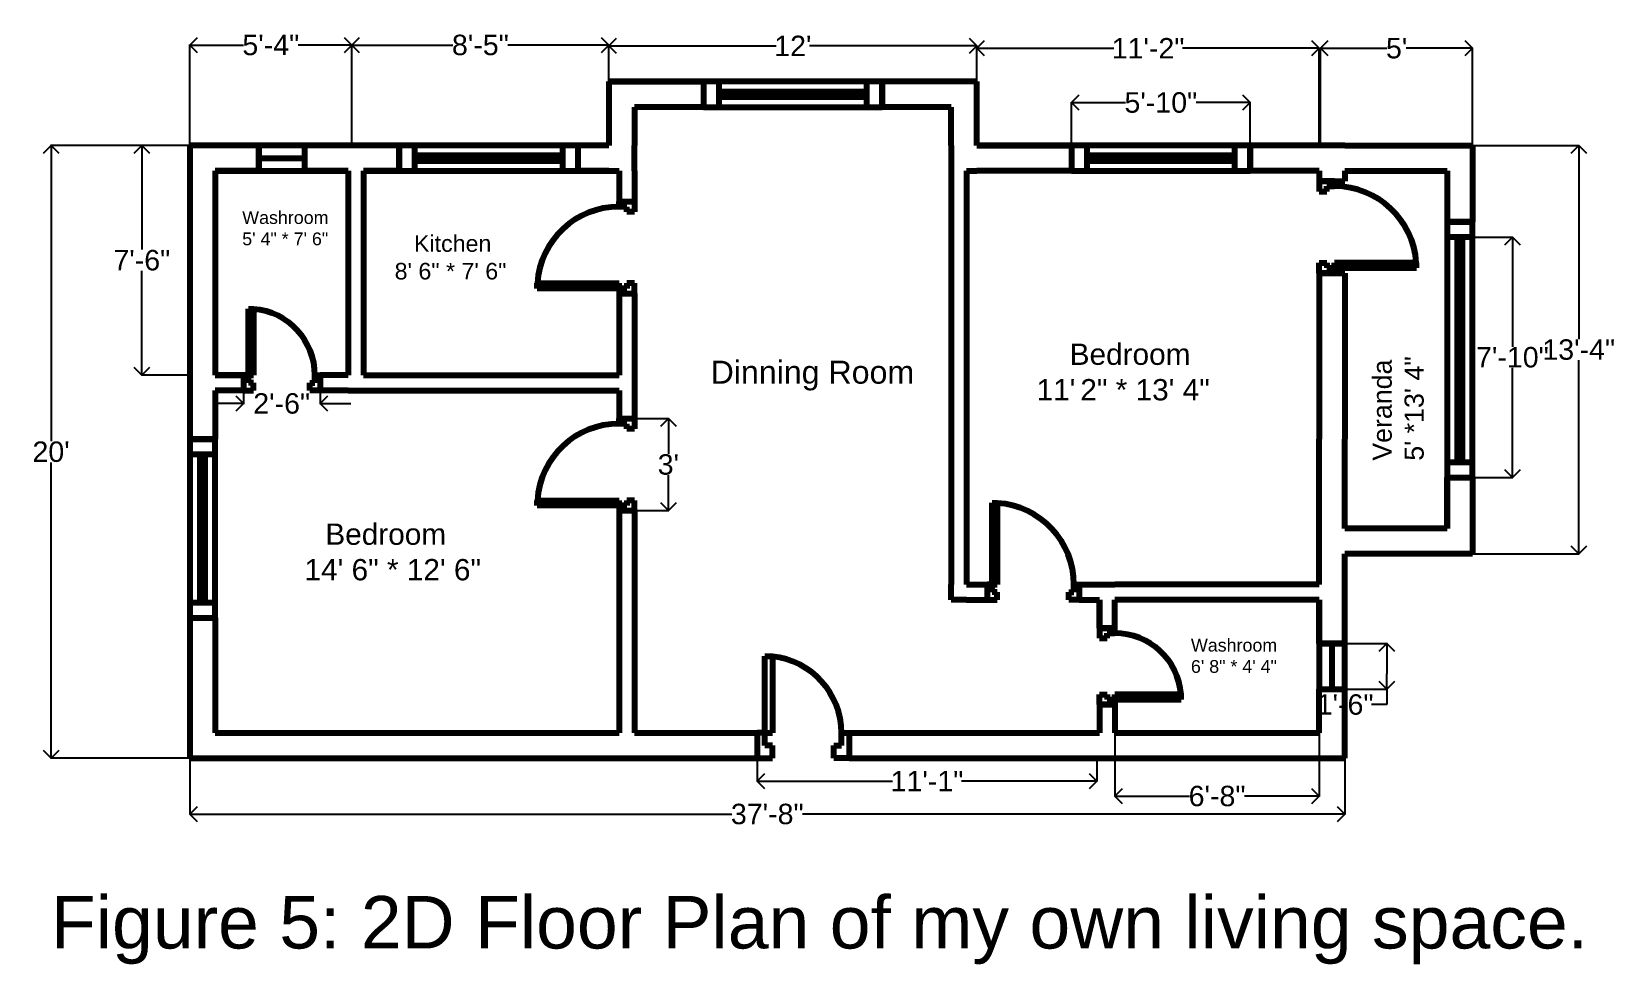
# Model space of a CAD drawing. Header units: inches. Extents: x 126 to 747, y 116 to 481.
import ezdxf

# ---------------------------------------------------------------- set-up
doc = ezdxf.new("R2010")
doc.units = ezdxf.units.IN
doc.header["$MEASUREMENT"] = 0
doc.layers.add('Door', color=80, linetype='Continuous')
doc.layers.add('window', color=30, linetype='Continuous')
doc.styles.get("Standard").update_dxf_attribs({"font": 'arial.ttf'})
doc.dimstyles.get("Standard").update_dxf_attribs({"dimtxt": 8, "dimasz": 6, "dimexe": 0.18, "dimexo": 0.0625, "dimgap": 0.09, "dimtad": 0, "dimtih": 1, "dimtoh": 1, "dimdec": 0, "dimzin": 0, "dimdsep": 46, "dimlunit": 3, "dimtxsty": 'Standard', "dimblk": 'OPEN90', "dimcen": 0.09, "dimadec": 0, "dimazin": 0, "dimtfac": 1, "dimtdec": 0, "dimtofl": 0, "dimtmove": 0, "dimatfit": 3, "dimfxl": 1, "dimtolj": 1, "dimtzin": 0, "dimarcsym": 0})

# ---------------------------------------------------------------- blocks, each defined once
blk = doc.blocks.new('_Open90')
at = {"color": 0, "linetype": 'ByBlock', "lineweight": -2}
for p, q in [((0, 0), (-1, 0)), ((-0.5, 0.5), (0, 0)), ((0, 0), (-0.5, -0.5))]:
    blk.add_line(p, q, dxfattribs=at)
blk = doc.blocks.new('*D2')
at = {"layer": 'Defpoints', "color": 0, "transparency": 16777216}
for p in [(251.65, 475.59), (188.15, 436.31), (251.65, 436.31)]:
    blk.add_point(p, dxfattribs=at)
at = {"layer": 'window', "color": 0, "lineweight": -2, "transparency": 16777216}
for p, q in [((188.15, 436.38), (188.15, 475.77)), ((194.15, 475.59), (209.18, 475.59)), ((245.65, 475.59), (230.62, 475.59)), ((251.65, 436.38), (251.65, 475.77))]:
    blk.add_line(p, q, dxfattribs=at)
at = {"layer": 'window', "color": 0, "lineweight": -2, "transparency": 16777216, "xscale": 6, "yscale": 6, "zscale": 6, "rotation": 180}
blk.add_blockref('_Open90', (188.15, 475.59), dxfattribs=at)
at = {"layer": 'window', "color": 0, "lineweight": -2, "transparency": 16777216, "xscale": 6, "yscale": 6, "zscale": 6}
blk.add_blockref('_Open90', (251.65, 475.59), dxfattribs=at)
at = {"layer": 'window', "color": 0, "transparency": 16777216, "insert": (219.9, 475.59), "char_height": 8, "attachment_point": 5}
blk.add_mtext('\\A1;5\'-4"', dxfattribs=at)
blk = doc.blocks.new('*D3')
at = {"layer": 'Defpoints', "color": 0, "transparency": 16777216}
for p in [(352.15, 475.59), (251.65, 436.31), (352.15, 436.31)]:
    blk.add_point(p, dxfattribs=at)
at = {"layer": 'window', "color": 0, "lineweight": -2, "transparency": 16777216}
for p, q in [((251.65, 436.38), (251.65, 475.77)), ((257.65, 475.59), (291.17, 475.59)), ((346.15, 475.59), (312.63, 475.59)), ((352.15, 436.38), (352.15, 475.77))]:
    blk.add_line(p, q, dxfattribs=at)
at = {"layer": 'window', "color": 0, "lineweight": -2, "transparency": 16777216, "xscale": 6, "yscale": 6, "zscale": 6, "rotation": 180}
blk.add_blockref('_Open90', (251.65, 475.59), dxfattribs=at)
at = {"layer": 'window', "color": 0, "lineweight": -2, "transparency": 16777216, "xscale": 6, "yscale": 6, "zscale": 6}
blk.add_blockref('_Open90', (352.15, 475.59), dxfattribs=at)
at = {"layer": 'window', "color": 0, "transparency": 16777216, "insert": (301.9, 475.59), "char_height": 8, "attachment_point": 5}
blk.add_mtext('\\A1;8\'-5"', dxfattribs=at)
blk = doc.blocks.new('*D4')
at = {"layer": 'Defpoints', "color": 0, "transparency": 16777216}
for p in [(496.15, 475.26), (352.15, 461.31), (496.15, 461.31)]:
    blk.add_point(p, dxfattribs=at)
at = {"layer": 'window', "color": 0, "lineweight": -2, "transparency": 16777216}
for p, q in [((352.15, 461.38), (352.15, 475.44)), ((358.15, 475.26), (417.65, 475.26)), ((490.15, 475.26), (430.65, 475.26)), ((496.15, 461.38), (496.15, 475.44))]:
    blk.add_line(p, q, dxfattribs=at)
at = {"layer": 'window', "color": 0, "lineweight": -2, "transparency": 16777216, "xscale": 6, "yscale": 6, "zscale": 6, "rotation": 180}
blk.add_blockref('_Open90', (352.15, 475.26), dxfattribs=at)
at = {"layer": 'window', "color": 0, "lineweight": -2, "transparency": 16777216, "xscale": 6, "yscale": 6, "zscale": 6}
blk.add_blockref('_Open90', (496.15, 475.26), dxfattribs=at)
at = {"layer": 'window', "color": 0, "transparency": 16777216, "insert": (424.15, 475.26), "char_height": 8, "attachment_point": 5}
blk.add_mtext("\\A1;12'", dxfattribs=at)
blk = doc.blocks.new('*D5')
at = {"layer": 'Defpoints', "color": 0, "transparency": 16777216}
for p in [(630.15, 474.34), (496.15, 436.31), (630.15, 436.31)]:
    blk.add_point(p, dxfattribs=at)
at = {"layer": 'window', "color": 0, "lineweight": -2, "transparency": 16777216}
for p, q in [((496.15, 436.38), (496.15, 474.52)), ((502.15, 474.34), (549.7, 474.34)), ((624.15, 474.34), (576.6, 474.34)), ((630.15, 436.38), (630.15, 474.52))]:
    blk.add_line(p, q, dxfattribs=at)
at = {"layer": 'window', "color": 0, "lineweight": -2, "transparency": 16777216, "xscale": 6, "yscale": 6, "zscale": 6, "rotation": 180}
blk.add_blockref('_Open90', (496.15, 474.34), dxfattribs=at)
at = {"layer": 'window', "color": 0, "lineweight": -2, "transparency": 16777216, "xscale": 6, "yscale": 6, "zscale": 6}
blk.add_blockref('_Open90', (630.15, 474.34), dxfattribs=at)
at = {"layer": 'window', "color": 0, "transparency": 16777216, "insert": (563.15, 474.34), "char_height": 8, "attachment_point": 5}
blk.add_mtext('\\A1;11\'-2"', dxfattribs=at)
blk = doc.blocks.new('*D6')
at = {"layer": 'Defpoints', "color": 0, "transparency": 16777216}
for p in [(690.15, 474.34), (630.65, 436.31), (690.15, 436.31)]:
    blk.add_point(p, dxfattribs=at)
at = {"layer": 'window', "color": 0, "lineweight": -2, "transparency": 16777216}
for p, q in [((630.65, 436.38), (630.65, 474.52)), ((636.65, 474.34), (656.63, 474.34)), ((684.15, 474.34), (664.17, 474.34)), ((690.15, 436.38), (690.15, 474.52))]:
    blk.add_line(p, q, dxfattribs=at)
at = {"layer": 'window', "color": 0, "lineweight": -2, "transparency": 16777216, "xscale": 6, "yscale": 6, "zscale": 6, "rotation": 180}
blk.add_blockref('_Open90', (630.65, 474.34), dxfattribs=at)
at = {"layer": 'window', "color": 0, "lineweight": -2, "transparency": 16777216, "xscale": 6, "yscale": 6, "zscale": 6}
blk.add_blockref('_Open90', (690.15, 474.34), dxfattribs=at)
at = {"layer": 'window', "color": 0, "transparency": 16777216, "insert": (660.4, 474.34), "char_height": 8, "attachment_point": 5}
blk.add_mtext("\\A1;5'", dxfattribs=at)
blk = doc.blocks.new('*D7')
at = {"layer": 'Defpoints', "color": 0, "transparency": 16777216}
for p in [(188.15, 436.31), (133.92, 196.31), (188.15, 196.31)]:
    blk.add_point(p, dxfattribs=at)
at = {"layer": 'window', "color": 0, "lineweight": -2, "transparency": 16777216}
for p, q in [((188.09, 436.31), (133.74, 436.31)), ((133.92, 430.31), (133.92, 320.49)), ((133.92, 202.31), (133.92, 312.14)), ((188.09, 196.31), (133.74, 196.31))]:
    blk.add_line(p, q, dxfattribs=at)
at = {"layer": 'window', "color": 0, "lineweight": -2, "transparency": 16777216, "xscale": 6, "yscale": 6, "zscale": 6}
for p, rotation in [((133.92, 436.31), 90), ((133.92, 196.31), 270)]:
    blk.add_blockref('_Open90', p, dxfattribs=dict(at, rotation=rotation))
at = {"layer": 'window', "color": 0, "transparency": 16777216, "insert": (133.92, 316.31), "char_height": 8, "attachment_point": 5}
blk.add_mtext("\\A1;20'", dxfattribs=at)
blk = doc.blocks.new('*D8')
at = {"layer": 'Defpoints', "color": 0, "transparency": 16777216}
for p in [(188.15, 196.31), (640.15, 196.31), (640.15, 174.44)]:
    blk.add_point(p, dxfattribs=at)
at = {"layer": 'window', "color": 0, "lineweight": -2, "transparency": 16777216}
for p, q in [((188.15, 196.25), (188.15, 174.26)), ((640.15, 196.25), (640.15, 174.26)), ((194.15, 174.44), (400.32, 174.44)), ((634.15, 174.44), (427.98, 174.44))]:
    blk.add_line(p, q, dxfattribs=at)
at = {"layer": 'window', "color": 0, "lineweight": -2, "transparency": 16777216, "xscale": 6, "yscale": 6, "zscale": 6, "rotation": 180}
blk.add_blockref('_Open90', (188.15, 174.44), dxfattribs=at)
at = {"layer": 'window', "color": 0, "lineweight": -2, "transparency": 16777216, "xscale": 6, "yscale": 6, "zscale": 6}
blk.add_blockref('_Open90', (640.15, 174.44), dxfattribs=at)
at = {"layer": 'window', "color": 0, "transparency": 16777216, "insert": (414.15, 174.44), "char_height": 8, "attachment_point": 5}
blk.add_mtext('\\A1;37\'-8"', dxfattribs=at)
blk = doc.blocks.new('*D9')
at = {"layer": 'Defpoints', "color": 0, "transparency": 16777216}
for p in [(690.15, 436.31), (690.15, 276.31), (731.66, 276.31)]:
    blk.add_point(p, dxfattribs=at)
at = {"layer": 'window', "color": 0, "lineweight": -2, "transparency": 16777216}
for p, q in [((690.21, 436.31), (731.84, 436.31)), ((731.66, 430.31), (731.66, 360.49)), ((731.66, 282.31), (731.66, 352.14)), ((690.21, 276.31), (731.84, 276.31))]:
    blk.add_line(p, q, dxfattribs=at)
at = {"layer": 'window', "color": 0, "lineweight": -2, "transparency": 16777216, "xscale": 6, "yscale": 6, "zscale": 6}
for p, rotation in [((731.66, 436.31), 90), ((731.66, 276.31), 270)]:
    blk.add_blockref('_Open90', p, dxfattribs=dict(at, rotation=rotation))
at = {"layer": 'window', "color": 0, "transparency": 16777216, "insert": (731.66, 356.31), "char_height": 8, "attachment_point": 5}
blk.add_mtext('\\A1;13\'-4"', dxfattribs=at)
blk = doc.blocks.new('*D10')
at = {"layer": 'Defpoints', "color": 0, "transparency": 16777216}
for p in [(603.15, 453.05), (533.15, 436.31), (603.15, 436.31)]:
    blk.add_point(p, dxfattribs=at)
at = {"layer": 'window', "color": 0, "lineweight": -2, "transparency": 16777216}
for p, q in [((533.15, 436.38), (533.15, 453.23)), ((539.15, 453.05), (554.32, 453.05)), ((597.15, 453.05), (581.98, 453.05)), ((603.15, 436.38), (603.15, 453.23))]:
    blk.add_line(p, q, dxfattribs=at)
at = {"layer": 'window', "color": 0, "lineweight": -2, "transparency": 16777216, "xscale": 6, "yscale": 6, "zscale": 6, "rotation": 180}
blk.add_blockref('_Open90', (533.15, 453.05), dxfattribs=at)
at = {"layer": 'window', "color": 0, "lineweight": -2, "transparency": 16777216, "xscale": 6, "yscale": 6, "zscale": 6}
blk.add_blockref('_Open90', (603.15, 453.05), dxfattribs=at)
at = {"layer": 'window', "color": 0, "transparency": 16777216, "insert": (568.15, 453.05), "char_height": 8, "attachment_point": 5}
blk.add_mtext('\\A1;5\'-10"', dxfattribs=at)
blk = doc.blocks.new('*D11')
at = {"layer": 'Defpoints', "color": 0, "transparency": 16777216}
for p in [(690.15, 400.31), (705.71, 400.31), (690.15, 306.31)]:
    blk.add_point(p, dxfattribs=at)
at = {"layer": 'window', "color": 0, "lineweight": -2, "transparency": 16777216}
for p, q in [((690.21, 400.31), (705.89, 400.31)), ((705.71, 394.31), (705.71, 357.49)), ((705.71, 312.31), (705.71, 349.14)), ((690.21, 306.31), (705.89, 306.31))]:
    blk.add_line(p, q, dxfattribs=at)
at = {"layer": 'window', "color": 0, "lineweight": -2, "transparency": 16777216, "xscale": 6, "yscale": 6, "zscale": 6}
for p, rotation in [((705.71, 400.31), 90), ((705.71, 306.31), 270)]:
    blk.add_blockref('_Open90', p, dxfattribs=dict(at, rotation=rotation))
at = {"layer": 'window', "color": 0, "transparency": 16777216, "insert": (705.71, 353.31), "char_height": 8, "attachment_point": 5}
blk.add_mtext('\\A1;7\'-10"', dxfattribs=at)
blk = doc.blocks.new('*D12')
at = {"layer": 'Defpoints', "color": 0, "transparency": 16777216}
for p in [(640.15, 241.31), (640.15, 223.31), (656.59, 223.31)]:
    blk.add_point(p, dxfattribs=at)
at = {"layer": 'window', "color": 0, "lineweight": -2, "transparency": 16777216}
for p, q in [((640.21, 241.31), (656.77, 241.31)), ((656.59, 235.31), (656.59, 229.31)), ((640.21, 223.31), (656.77, 223.31)), ((656.59, 217.31), (650.59, 217.31)), ((656.59, 223.31), (656.59, 217.31))]:
    blk.add_line(p, q, dxfattribs=at)
at = {"layer": 'window', "color": 0, "lineweight": -2, "transparency": 16777216, "xscale": 6, "yscale": 6, "zscale": 6}
for p, rotation in [((656.59, 241.31), 90), ((656.59, 223.31), 270)]:
    blk.add_blockref('_Open90', p, dxfattribs=dict(at, rotation=rotation))
at = {"layer": 'window', "color": 0, "transparency": 16777216, "insert": (640.25, 217.31), "char_height": 8, "attachment_point": 5}
blk.add_mtext('\\A1;1\'-6"', dxfattribs=at)
blk = doc.blocks.new('*D13')
at = {"layer": 'Defpoints', "color": 0, "transparency": 16777216}
for p in [(188.15, 436.31), (169.43, 346.31), (188.15, 346.31)]:
    blk.add_point(p, dxfattribs=at)
at = {"layer": 'window', "color": 0, "lineweight": -2, "transparency": 16777216}
for p, q in [((188.09, 436.31), (169.25, 436.31)), ((169.43, 430.31), (169.43, 395.49)), ((169.43, 352.31), (169.43, 387.14)), ((188.09, 346.31), (169.25, 346.31))]:
    blk.add_line(p, q, dxfattribs=at)
at = {"layer": 'window', "color": 0, "lineweight": -2, "transparency": 16777216, "xscale": 6, "yscale": 6, "zscale": 6}
for p, rotation in [((169.43, 436.31), 90), ((169.43, 346.31), 270)]:
    blk.add_blockref('_Open90', p, dxfattribs=dict(at, rotation=rotation))
at = {"layer": 'window', "color": 0, "transparency": 16777216, "insert": (169.43, 391.31), "char_height": 8, "attachment_point": 5}
blk.add_mtext('\\A1;7\'-6"', dxfattribs=at)
blk = doc.blocks.new('*D14')
at = {"layer": 'Defpoints', "color": 0, "transparency": 16777216}
for p in [(550.15, 206.31), (630.15, 206.31), (630.15, 181.48)]:
    blk.add_point(p, dxfattribs=at)
at = {"layer": 'window', "color": 0, "lineweight": -2, "transparency": 16777216}
for p, q in [((550.15, 206.25), (550.15, 181.3)), ((630.15, 206.25), (630.15, 181.3)), ((556.15, 181.48), (579.41, 181.48)), ((624.15, 181.48), (600.89, 181.48))]:
    blk.add_line(p, q, dxfattribs=at)
at = {"layer": 'window', "color": 0, "lineweight": -2, "transparency": 16777216, "xscale": 6, "yscale": 6, "zscale": 6, "rotation": 180}
blk.add_blockref('_Open90', (550.15, 181.48), dxfattribs=at)
at = {"layer": 'window', "color": 0, "lineweight": -2, "transparency": 16777216, "xscale": 6, "yscale": 6, "zscale": 6}
blk.add_blockref('_Open90', (630.15, 181.48), dxfattribs=at)
at = {"layer": 'window', "color": 0, "transparency": 16777216, "insert": (590.15, 181.48), "char_height": 8, "attachment_point": 5}
blk.add_mtext('\\A1;6\'-8"', dxfattribs=at)
blk = doc.blocks.new('*D15')
at = {"layer": 'Defpoints', "color": 0, "transparency": 16777216}
for p in [(209.15, 340.31), (239.15, 340.31), (239.15, 335.21)]:
    blk.add_point(p, dxfattribs=at)
at = {"layer": 'Door', "color": 0, "lineweight": -2, "transparency": 16777216}
for p, q in [((203.15, 335.21), (197.15, 335.21)), ((209.15, 340.25), (209.15, 335.03)), ((239.15, 340.25), (239.15, 335.03)), ((245.15, 335.21), (251.15, 335.21))]:
    blk.add_line(p, q, dxfattribs=at)
at = {"layer": 'Door', "color": 0, "lineweight": -2, "transparency": 16777216, "xscale": 6, "yscale": 6, "zscale": 6}
blk.add_blockref('_Open90', (209.15, 335.21), dxfattribs=at)
at = {"layer": 'Door', "color": 0, "lineweight": -2, "transparency": 16777216, "xscale": 6, "yscale": 6, "zscale": 6, "rotation": 180}
blk.add_blockref('_Open90', (239.15, 335.21), dxfattribs=at)
at = {"layer": 'Door', "color": 0, "transparency": 16777216, "insert": (224.15, 335.21), "char_height": 8, "attachment_point": 5}
blk.add_mtext('\\A1;2\'-6"', dxfattribs=at)
blk = doc.blocks.new('*D16')
at = {"layer": 'Defpoints', "color": 0, "transparency": 16777216}
for p in [(410.15, 196.31), (543.15, 196.31), (543.15, 187.36)]:
    blk.add_point(p, dxfattribs=at)
at = {"layer": 'Door', "color": 0, "lineweight": -2, "transparency": 16777216}
for p, q in [((410.15, 196.25), (410.15, 187.18)), ((543.15, 196.25), (543.15, 187.18)), ((416.15, 187.36), (463.2, 187.36)), ((537.15, 187.36), (490.1, 187.36))]:
    blk.add_line(p, q, dxfattribs=at)
at = {"layer": 'Door', "color": 0, "lineweight": -2, "transparency": 16777216, "xscale": 6, "yscale": 6, "zscale": 6, "rotation": 180}
blk.add_blockref('_Open90', (410.15, 187.36), dxfattribs=at)
at = {"layer": 'Door', "color": 0, "lineweight": -2, "transparency": 16777216, "xscale": 6, "yscale": 6, "zscale": 6}
blk.add_blockref('_Open90', (543.15, 187.36), dxfattribs=at)
at = {"layer": 'Door', "color": 0, "transparency": 16777216, "insert": (476.65, 187.36), "char_height": 8, "attachment_point": 5}
blk.add_mtext('\\A1;11\'-1"', dxfattribs=at)
blk = doc.blocks.new('*D17')
at = {"layer": 'Defpoints', "color": 0, "transparency": 16777216}
for p in [(362.15, 329.31), (375.45, 329.31), (362.15, 293.31)]:
    blk.add_point(p, dxfattribs=at)
at = {"layer": 'Door', "color": 0, "lineweight": -2, "transparency": 16777216}
for p, q in [((362.21, 329.31), (375.63, 329.31)), ((375.45, 323.31), (375.45, 315.49)), ((375.45, 299.31), (375.45, 307.14)), ((362.21, 293.31), (375.63, 293.31))]:
    blk.add_line(p, q, dxfattribs=at)
at = {"layer": 'Door', "color": 0, "lineweight": -2, "transparency": 16777216, "xscale": 6, "yscale": 6, "zscale": 6}
for p, rotation in [((375.45, 329.31), 90), ((375.45, 293.31), 270)]:
    blk.add_blockref('_Open90', p, dxfattribs=dict(at, rotation=rotation))
at = {"layer": 'Door', "color": 0, "transparency": 16777216, "insert": (375.45, 311.31), "char_height": 8, "attachment_point": 5}
blk.add_mtext("\\A1;3'", dxfattribs=at)

msp = doc.modelspace()

# ---------------------------------------------------------------- linework, layer by layer
at = {"lineweight": 80}
for p, q in [((352.15, 461.31), (352.15, 436.31)), ((352.15, 461.31), (389.15, 461.31)), ((389.15, 461.31), (352.15, 461.31)), ((389.15, 461.31), (389.15, 451.31)), ((496.15, 461.31), (459.15, 461.31)), ((459.15, 461.31), (459.15, 451.31)), ((496.15, 436.31), (496.15, 461.31)), ((362.15, 451.31), (362.15, 436.31)), ((389.15, 451.31), (362.15, 451.31)), ((486.15, 451.31), (459.15, 451.31)), ((486.15, 436.31), (486.15, 451.31)), ((188.15, 436.31), (188.15, 321.31)), ((188.15, 436.31), (188.15, 321.31)), ((215.15, 436.31), (188.15, 436.31)), ((215.15, 426.31), (215.15, 436.31)), ((270.15, 436.31), (233.15, 436.31)), ((233.15, 426.31), (233.15, 436.31)), ((270.15, 426.31), (270.15, 436.31)), ((352.15, 436.31), (340.15, 436.31)), ((340.15, 426.31), (340.15, 436.31)), ((362.15, 426.31), (362.15, 436.31)), ((486.15, 436.31), (486.15, 426.31)), ((496.15, 436.31), (533.15, 436.31)), ((533.15, 436.31), (496.15, 436.31)), ((533.15, 436.31), (533.15, 426.31)), ((640.15, 436.31), (603.15, 436.31)), ((603.15, 436.31), (603.15, 426.31)), ((640.15, 436.31), (690.15, 436.31)), ((690.15, 436.31), (690.15, 406.31)), ((198.15, 426.31), (198.15, 346.31)), ((198.15, 426.31), (215.15, 426.31)), ((198.15, 426.31), (215.15, 426.31)), ((198.15, 426.31), (215.15, 426.31)), ((215.15, 426.31), (198.15, 426.31)), ((250.15, 426.31), (233.15, 426.31)), ((233.15, 426.31), (250.15, 426.31)), ((233.15, 426.31), (250.15, 426.31)), ((250.15, 426.31), (250.15, 346.31)), ((256.15, 426.31), (256.15, 346.31)), ((256.15, 426.31), (270.15, 426.31)), ((270.15, 426.31), (256.15, 426.31)), ((352.15, 426.31), (340.15, 426.31)), ((340.15, 426.31), (356.15, 426.31)), ((352.15, 426.31), (356.15, 426.31)), ((356.15, 426.31), (356.15, 414.31)), ((356.15, 426.31), (356.15, 414.31)), ((362.15, 426.31), (362.15, 414.31)), ((486.15, 426.31), (486.15, 264.31)), ((492.15, 426.31), (496.15, 426.31)), ((492.15, 426.31), (492.15, 264.31)), ((533.15, 426.31), (496.15, 426.31)), ((630.15, 426.31), (603.15, 426.31)), ((630.15, 426.31), (630.15, 422.31)), ((630.15, 426.31), (630.15, 422.31)), ((630.15, 422.31), (640.15, 422.31)), ((640.15, 426.31), (640.15, 422.31)), ((640.15, 426.31), (680.15, 426.31)), ((680.15, 426.31), (680.15, 406.31)), ((356.15, 414.31), (362.15, 414.31)), ((680.15, 406.31), (690.15, 406.31)), ((630.15, 386.31), (630.15, 321.31)), ((630.15, 386.31), (640.15, 386.31)), ((640.15, 386.31), (640.15, 321.31)), ((356.15, 378.31), (356.15, 346.31)), ((356.15, 378.31), (362.15, 378.31)), ((362.15, 378.31), (362.15, 329.31)), ((209.15, 346.31), (198.15, 346.31)), ((198.15, 346.31), (209.15, 346.31)), ((209.15, 346.31), (209.15, 340.31)), ((250.15, 346.31), (239.15, 346.31)), ((250.15, 346.31), (239.15, 346.31)), ((239.15, 346.31), (239.15, 340.31)), ((256.15, 346.31), (356.15, 346.31)), ((198.15, 340.31), (198.15, 321.31)), ((209.15, 340.31), (198.15, 340.31)), ((250.15, 340.31), (239.15, 340.31)), ((250.15, 340.31), (256.15, 340.31)), ((256.15, 340.31), (356.15, 340.31)), ((356.15, 340.31), (356.15, 329.31)), ((356.15, 340.31), (356.15, 329.31)), ((356.15, 329.31), (362.15, 329.31)), ((188.15, 321.31), (198.15, 321.31)), ((630.15, 264.31), (630.15, 321.31)), ((640.15, 286.31), (640.15, 321.31)), ((680.15, 286.31), (680.15, 306.31)), ((680.15, 306.31), (690.15, 306.31)), ((680.15, 306.31), (680.15, 286.31)), ((690.15, 306.31), (690.15, 276.31)), ((356.15, 293.31), (356.15, 206.31)), ((356.15, 293.31), (362.15, 293.31)), ((362.15, 293.31), (362.15, 206.31)), ((680.15, 286.31), (640.15, 286.31)), ((640.15, 241.31), (640.15, 276.31)), ((690.15, 276.31), (640.15, 276.31)), ((486.15, 258.31), (486.15, 264.31)), ((492.15, 264.31), (500.15, 264.31)), ((492.15, 264.31), (500.15, 264.31)), ((500.15, 264.31), (500.15, 258.31)), ((536.15, 264.31), (544.15, 264.31)), ((536.15, 264.31), (536.15, 258.31)), ((544.15, 264.31), (550.15, 264.31)), ((630.15, 264.31), (550.15, 264.31)), ((492.15, 258.31), (486.15, 258.31)), ((492.15, 258.31), (500.15, 258.31)), ((536.15, 258.31), (544.15, 258.31)), ((544.15, 247.31), (544.15, 258.31)), ((544.15, 258.31), (544.15, 247.31)), ((630.15, 258.31), (550.15, 258.31)), ((550.15, 247.31), (550.15, 258.31)), ((630.15, 258.31), (630.15, 241.31)), ((630.15, 241.31), (630.15, 258.31)), ((188.15, 251.31), (198.15, 251.31)), ((188.15, 251.31), (188.15, 196.31)), ((198.15, 251.31), (198.15, 206.31)), ((544.15, 247.31), (550.15, 247.31)), ((630.15, 241.31), (640.15, 241.31)), ((544.15, 217.31), (544.15, 206.31)), ((544.15, 217.31), (550.15, 217.31)), ((550.15, 217.31), (550.15, 206.31)), ((630.15, 206.31), (630.15, 223.31)), ((630.15, 223.31), (640.15, 223.31)), ((640.15, 196.31), (640.15, 223.31)), ((198.15, 206.31), (356.15, 206.31)), ((362.15, 206.31), (410.15, 206.31)), ((362.15, 206.31), (410.15, 206.31)), ((410.15, 206.31), (410.15, 196.31)), ((446.15, 206.31), (544.15, 206.31)), ((446.15, 206.31), (446.15, 196.31)), ((550.15, 206.31), (630.15, 206.31)), ((188.15, 196.31), (410.15, 196.31)), ((446.15, 196.31), (640.15, 196.31))]:
    msp.add_line(p, q, dxfattribs=at)
at = {"layer": 'Door', "lineweight": 80}
for p, q in [((636.15, 422.31), (630.15, 422.31)), ((630.15, 422.31), (630.15, 418.31)), ((636.15, 420.31), (636.15, 422.31)), ((630.15, 418.31), (633.15, 418.31)), ((633.15, 418.31), (633.15, 420.31)), ((633.15, 420.31), (636.15, 420.31)), ((356.15, 414.31), (362.15, 414.31)), ((356.15, 412.31), (356.15, 414.31)), ((359.15, 412.31), (356.15, 412.31)), ((359.15, 410.31), (359.15, 412.31)), ((362.15, 410.31), (359.15, 410.31)), ((362.15, 414.31), (362.15, 410.31)), ((630.15, 386.31), (630.15, 390.31)), ((630.15, 390.31), (633.15, 390.31)), ((636.15, 386.31), (630.15, 386.31)), ((633.15, 390.31), (633.15, 388.31)), ((633.15, 388.31), (636.15, 388.31)), ((636.15, 388.31), (636.15, 390.31)), ((668.15, 390.31), (636.15, 390.31)), ((636.15, 388.31), (636.15, 386.31)), ((636.15, 388.31), (668.15, 388.31)), ((668.15, 388.31), (668.15, 390.31)), ((324.15, 380.31), (324.15, 382.31)), ((324.15, 382.31), (356.15, 382.31)), ((356.15, 380.31), (324.15, 380.31)), ((356.15, 380.31), (356.15, 382.31)), ((359.15, 380.31), (356.15, 380.31)), ((356.15, 380.31), (356.15, 378.31)), ((362.15, 382.31), (359.15, 382.31)), ((359.15, 382.31), (359.15, 380.31)), ((362.15, 378.31), (362.15, 382.31)), ((211.15, 346.31), (211.15, 372.31)), ((211.15, 372.31), (213.15, 372.31)), ((213.15, 372.31), (213.15, 346.31)), ((356.15, 378.31), (362.15, 378.31)), ((209.15, 346.31), (209.15, 340.31)), ((211.15, 346.31), (209.15, 346.31)), ((211.15, 343.31), (211.15, 346.31)), ((211.15, 346.31), (213.15, 346.31)), ((213.15, 343.31), (211.15, 343.31)), ((213.15, 340.31), (213.15, 343.31)), ((235.15, 340.31), (235.15, 343.31)), ((235.15, 343.31), (237.15, 343.31)), ((237.15, 343.31), (237.15, 346.31)), ((237.15, 346.31), (239.15, 346.31)), ((239.15, 346.31), (239.15, 340.31)), ((209.15, 340.31), (213.15, 340.31)), ((239.15, 340.31), (235.15, 340.31)), ((356.15, 329.31), (362.15, 329.31)), ((356.15, 327.31), (356.15, 329.31)), ((362.15, 329.31), (362.15, 325.31)), ((359.15, 327.31), (356.15, 327.31)), ((359.15, 325.31), (359.15, 327.31)), ((362.15, 325.31), (359.15, 325.31)), ((324.15, 295.31), (324.15, 297.31)), ((324.15, 297.31), (356.15, 297.31)), ((356.15, 295.31), (324.15, 295.31)), ((356.15, 295.31), (356.15, 297.31)), ((359.15, 295.31), (356.15, 295.31)), ((356.15, 295.31), (356.15, 293.31)), ((356.15, 293.31), (362.15, 293.31)), ((362.15, 297.31), (359.15, 297.31)), ((359.15, 297.31), (359.15, 295.31)), ((362.15, 293.31), (362.15, 297.31)), ((502.15, 264.31), (502.15, 296.31)), ((502.15, 296.31), (504.15, 296.31)), ((504.15, 296.31), (504.15, 264.31)), ((500.15, 264.31), (500.15, 258.31)), ((502.15, 264.31), (500.15, 264.31)), ((502.15, 261.31), (502.15, 264.31)), ((502.15, 264.31), (504.15, 264.31)), ((504.15, 261.31), (502.15, 261.31)), ((504.15, 258.31), (504.15, 261.31)), ((532.15, 258.31), (532.15, 261.31)), ((532.15, 261.31), (534.15, 261.31)), ((534.15, 261.31), (534.15, 264.31)), ((534.15, 264.31), (536.15, 264.31)), ((536.15, 264.31), (536.15, 258.31)), ((500.15, 258.31), (504.15, 258.31)), ((536.15, 258.31), (532.15, 258.31)), ((550.15, 247.31), (544.15, 247.31)), ((544.15, 247.31), (544.15, 243.31)), ((544.15, 243.31), (547.15, 243.31)), ((547.15, 243.31), (547.15, 245.31)), ((547.15, 245.31), (550.15, 245.31)), ((550.15, 245.31), (550.15, 247.31)), ((413.15, 206.31), (413.15, 236.31)), ((413.15, 236.31), (416.15, 236.31)), ((416.15, 236.31), (416.15, 206.31)), ((544.15, 217.31), (544.15, 221.31)), ((544.15, 221.31), (547.15, 221.31)), ((550.15, 217.31), (544.15, 217.31)), ((547.15, 221.31), (547.15, 219.31)), ((547.15, 219.31), (550.15, 219.31)), ((550.15, 219.31), (550.15, 221.31)), ((576.15, 221.31), (550.15, 221.31)), ((550.15, 219.31), (550.15, 217.31)), ((550.15, 219.31), (576.15, 219.31)), ((576.15, 219.31), (576.15, 221.31)), ((410.15, 206.31), (410.15, 196.31)), ((413.15, 206.31), (410.15, 206.31)), ((413.15, 201.31), (413.15, 206.31)), ((413.15, 206.31), (416.15, 206.31)), ((443.15, 201.31), (443.15, 206.31)), ((443.15, 206.31), (446.15, 206.31)), ((446.15, 206.31), (446.15, 196.31)), ((416.15, 201.31), (413.15, 201.31)), ((416.15, 196.31), (416.15, 201.31)), ((440.15, 196.31), (440.15, 201.31)), ((440.15, 201.31), (443.15, 201.31)), ((410.15, 196.31), (416.15, 196.31)), ((446.15, 196.31), (440.15, 196.31))]:
    msp.add_line(p, q, dxfattribs=at)
for centre, radius, start, end in [((636.15, 388.31), 32, 3.58332, 90), ((356.15, 380.31), 32, 90, 176.41668), ((211.15, 346.31), 26, 0, 85.58827), ((356.15, 295.31), 32, 90, 176.41668), ((502.15, 264.31), 32, 0, 86.41668), ((550.15, 219.31), 26, 4.41173, 90), ((413.15, 206.31), 30, 360, 84.26083)]:
    msp.add_arc(centre, radius, start, end, dxfattribs=at)
at = {"layer": 'window', "lineweight": 80}
for p, q in [((389.15, 461.31), (389.15, 451.31)), ((459.15, 461.31), (389.15, 461.31)), ((389.15, 461.31), (389.15, 451.31)), ((459.15, 461.31), (389.15, 461.31)), ((389.15, 461.31), (389.15, 451.31)), ((459.15, 461.31), (389.15, 461.31)), ((389.15, 461.31), (389.15, 451.31)), ((459.15, 461.31), (389.15, 461.31)), ((395.15, 461.31), (395.15, 451.31)), ((395.15, 461.31), (395.15, 451.31)), ((395.15, 461.31), (395.15, 451.31)), ((395.15, 461.31), (395.15, 451.31)), ((453.15, 451.31), (453.15, 461.31)), ((453.15, 451.31), (453.15, 461.31)), ((453.15, 451.31), (453.15, 461.31)), ((453.15, 451.31), (453.15, 461.31)), ((459.15, 451.31), (459.15, 461.31)), ((459.15, 451.31), (459.15, 461.31)), ((459.15, 451.31), (459.15, 461.31)), ((459.15, 451.31), (459.15, 461.31)), ((453.15, 457.31), (395.15, 457.31)), ((453.15, 457.31), (395.15, 457.31)), ((453.15, 457.31), (395.15, 457.31)), ((453.15, 457.31), (395.15, 457.31)), ((395.15, 455.31), (453.15, 455.31)), ((395.15, 455.31), (453.15, 455.31)), ((395.15, 455.31), (453.15, 455.31)), ((395.15, 455.31), (453.15, 455.31)), ((389.15, 451.31), (459.15, 451.31)), ((389.15, 451.31), (459.15, 451.31)), ((389.15, 451.31), (459.15, 451.31)), ((389.15, 451.31), (459.15, 451.31)), ((215.15, 436.31), (215.15, 426.31)), ((233.15, 436.31), (215.15, 436.31)), ((233.15, 426.31), (233.15, 436.31)), ((270.15, 436.31), (270.15, 426.31)), ((340.15, 436.31), (270.15, 436.31)), ((270.15, 436.31), (270.15, 426.31)), ((340.15, 436.31), (270.15, 436.31)), ((270.15, 436.31), (270.15, 426.31)), ((340.15, 436.31), (270.15, 436.31)), ((270.15, 436.31), (270.15, 426.31)), ((340.15, 436.31), (270.15, 436.31)), ((276.15, 436.31), (276.15, 426.31)), ((276.15, 436.31), (276.15, 426.31)), ((276.15, 436.31), (276.15, 426.31)), ((276.15, 436.31), (276.15, 426.31)), ((334.15, 426.31), (334.15, 436.31)), ((334.15, 426.31), (334.15, 436.31)), ((334.15, 426.31), (334.15, 436.31)), ((334.15, 426.31), (334.15, 436.31)), ((340.15, 426.31), (340.15, 436.31)), ((340.15, 426.31), (340.15, 436.31)), ((340.15, 426.31), (340.15, 436.31)), ((340.15, 426.31), (340.15, 436.31)), ((533.15, 436.31), (533.15, 426.31)), ((603.15, 436.31), (533.15, 436.31)), ((533.15, 436.31), (533.15, 426.31)), ((603.15, 436.31), (533.15, 436.31)), ((533.15, 436.31), (533.15, 426.31)), ((603.15, 436.31), (533.15, 436.31)), ((533.15, 436.31), (533.15, 426.31)), ((603.15, 436.31), (533.15, 436.31)), ((539.15, 436.31), (539.15, 426.31)), ((539.15, 436.31), (539.15, 426.31)), ((539.15, 436.31), (539.15, 426.31)), ((539.15, 436.31), (539.15, 426.31)), ((597.15, 426.31), (597.15, 436.31)), ((597.15, 426.31), (597.15, 436.31)), ((597.15, 426.31), (597.15, 436.31)), ((597.15, 426.31), (597.15, 436.31)), ((603.15, 426.31), (603.15, 436.31)), ((603.15, 426.31), (603.15, 436.31)), ((603.15, 426.31), (603.15, 436.31)), ((603.15, 426.31), (603.15, 436.31)), ((215.15, 431.31), (233.15, 431.31)), ((334.15, 432.31), (276.15, 432.31)), ((334.15, 432.31), (276.15, 432.31)), ((334.15, 432.31), (276.15, 432.31)), ((334.15, 432.31), (276.15, 432.31)), ((276.15, 430.31), (334.15, 430.31)), ((276.15, 430.31), (334.15, 430.31)), ((276.15, 430.31), (334.15, 430.31)), ((276.15, 430.31), (334.15, 430.31)), ((597.15, 432.31), (539.15, 432.31)), ((597.15, 432.31), (539.15, 432.31)), ((597.15, 432.31), (539.15, 432.31)), ((597.15, 432.31), (539.15, 432.31)), ((539.15, 430.31), (597.15, 430.31)), ((539.15, 430.31), (597.15, 430.31)), ((539.15, 430.31), (597.15, 430.31)), ((539.15, 430.31), (597.15, 430.31)), ((215.15, 426.31), (233.15, 426.31)), ((270.15, 426.31), (340.15, 426.31)), ((270.15, 426.31), (340.15, 426.31)), ((270.15, 426.31), (340.15, 426.31)), ((270.15, 426.31), (340.15, 426.31)), ((533.15, 426.31), (603.15, 426.31)), ((533.15, 426.31), (603.15, 426.31)), ((533.15, 426.31), (603.15, 426.31)), ((533.15, 426.31), (603.15, 426.31)), ((690.15, 406.31), (680.15, 406.31)), ((680.15, 406.31), (680.15, 306.31)), ((690.15, 306.31), (690.15, 406.31)), ((690.15, 400.31), (680.15, 400.31)), ((684.15, 400.31), (684.15, 312.31)), ((686.15, 312.31), (686.15, 400.31)), ((198.15, 321.31), (188.15, 321.31)), ((188.15, 321.31), (188.15, 251.31)), ((198.15, 251.31), (198.15, 321.31)), ((198.15, 315.31), (188.15, 315.31)), ((192.15, 315.31), (192.15, 257.31)), ((194.15, 257.31), (194.15, 315.31)), ((680.15, 312.31), (690.15, 312.31)), ((680.15, 306.31), (690.15, 306.31)), ((188.15, 257.31), (198.15, 257.31)), ((188.15, 251.31), (198.15, 251.31)), ((640.15, 241.31), (630.15, 241.31)), ((630.15, 241.31), (630.15, 223.31)), ((635.15, 223.31), (635.15, 241.31)), ((640.15, 223.31), (640.15, 241.31)), ((630.15, 223.31), (640.15, 223.31))]:
    msp.add_line(p, q, dxfattribs=at)

# ---------------------------------------------------------------- texts
at = {"layer": 'Door', "color": 0}
msp.add_text('Figure 5: 2D Floor Plan of my own living space.', height=20.5504, dxfattribs=at).set_placement((133.86, 121.82))
at = {"layer": 'window', "color": 242, "true_color": 0xcd2027, "attachment_point": 1}
for s, width, heights, insert, char_height in [('Washroom\\P5\' 4" * 7\' 6"', 43.2928, [0], (208.71, 410.55), 5), ('   Kitchen\\P8\' 6" * 7\' 6"', 52.1065, [0], (268.35, 401.14), 6.5), ('    Bedroom \\P11\'{\\H0.59948x; }2" * 13\' 4"', 89.2268, [0], (519.52, 358.7), 8.3406), ('Dinning Room', 83.6896, [7.05], (391.98, 352), 9), ('       {\\H2.7802x;Bedroom\\P14\' 6" * 12\' 6"}', 68.5234, [0], (233.08, 288.24), 3), ('Washroom\\P6\' 8" * 4\' 4"', 53.9212, [0], (579.92, 243.09), 5)]:
    msp.add_mtext_dynamic_manual_height_columns(s, width=width, gutter_width=15, heights=heights, dxfattribs=dict(at, insert=insert, char_height=char_height))
at = {"layer": 'window', "color": 242, "true_color": 0xcd2027, "insert": (650.99, 312.83), "char_height": 7.5, "attachment_point": 1, "rotation": 90}
msp.add_mtext_dynamic_manual_height_columns('Veranda\\P5\' *13\' 4"', width=64.8185, gutter_width=15, heights=[0], dxfattribs=at)

# ---------------------------------------------------------------- dimensions: what is measured, and where the dimension line sits
at = {"layer": 'Door', "color": 1}
for base, p1, p2, picture, middle in [((239.15, 335.21), (209.15, 340.31), (239.15, 340.31), '*D15', (224.15, 335.21)), ((543.15, 187.36), (410.15, 196.31), (543.15, 196.31), '*D16', (476.65, 187.36))]:
    dim = msp.add_linear_dim(base=base, p1=p1, p2=p2, dimstyle='Standard', dxfattribs=at)
    dim.commit()
    dim.dimension.update_dxf_attribs({"geometry": picture, "text_midpoint": middle})
dim = msp.add_linear_dim(base=(375.45, 329.31), p1=(362.15, 293.31), p2=(362.15, 329.31), angle=90, dimstyle='Standard', dxfattribs=at)
dim.commit()
dim.dimension.update_dxf_attribs({"geometry": '*D17', "text_midpoint": (375.45, 311.31)})
at = {"layer": 'window', "color": 242, "true_color": 0xcd2027}
for base, p1, p2, picture, middle in [((251.64993858, 475.58533683), (188.14993858, 436.3149792), (251.64993858, 436.3149792), '*D2', (219.89993858, 475.58533683)), ((352.14993858, 475.58533683), (251.64993858, 436.3149792), (352.14993858, 436.3149792), '*D3', (301.89993858, 475.58533683)), ((496.15, 475.26), (352.15, 461.31), (496.15, 461.31), '*D4', (424.15, 475.26)), ((630.15, 474.34), (496.15, 436.31), (630.15, 436.31), '*D5', (563.15, 474.34)), ((690.1499, 474.335), (630.6456, 436.315), (690.1499, 436.315), '*D6', (660.3978, 474.335)), ((603.15, 453.05), (533.15, 436.31), (603.15, 436.31), '*D10', (568.15, 453.05)), ((630.15, 181.48), (550.15, 206.31), (630.15, 206.31), '*D14', (590.15, 181.48)), ((640.15, 174.44), (188.15, 196.31), (640.15, 196.31), '*D8', (414.15, 174.44))]:
    dim = msp.add_linear_dim(base=base, p1=p1, p2=p2, dimstyle='Standard', dxfattribs=at)
    dim.commit()
    dim.dimension.update_dxf_attribs({"geometry": picture, "text_midpoint": middle})
for base, p1, p2, picture, middle in [((133.92, 196.31), (188.15, 436.31), (188.15, 196.31), '*D7', (133.92, 316.31)), ((169.43, 346.31), (188.15, 436.31), (188.15, 346.31), '*D13', (169.43, 391.31)), ((731.66, 276.31), (690.15, 436.31), (690.15, 276.31), '*D9', (731.66, 356.31)), ((705.71, 400.31), (690.15, 306.31), (690.15, 400.31), '*D11', (705.71, 353.31)), ((656.59, 223.31), (640.15, 241.31), (640.15, 223.31), '*D12', (640.25, 217.31))]:
    dim = msp.add_linear_dim(base=base, p1=p1, p2=p2, angle=90, dimstyle='Standard', dxfattribs=at)
    dim.commit()
    dim.dimension.update_dxf_attribs({"geometry": picture, "text_midpoint": middle})

doc.saveas('drawing.dxf')
